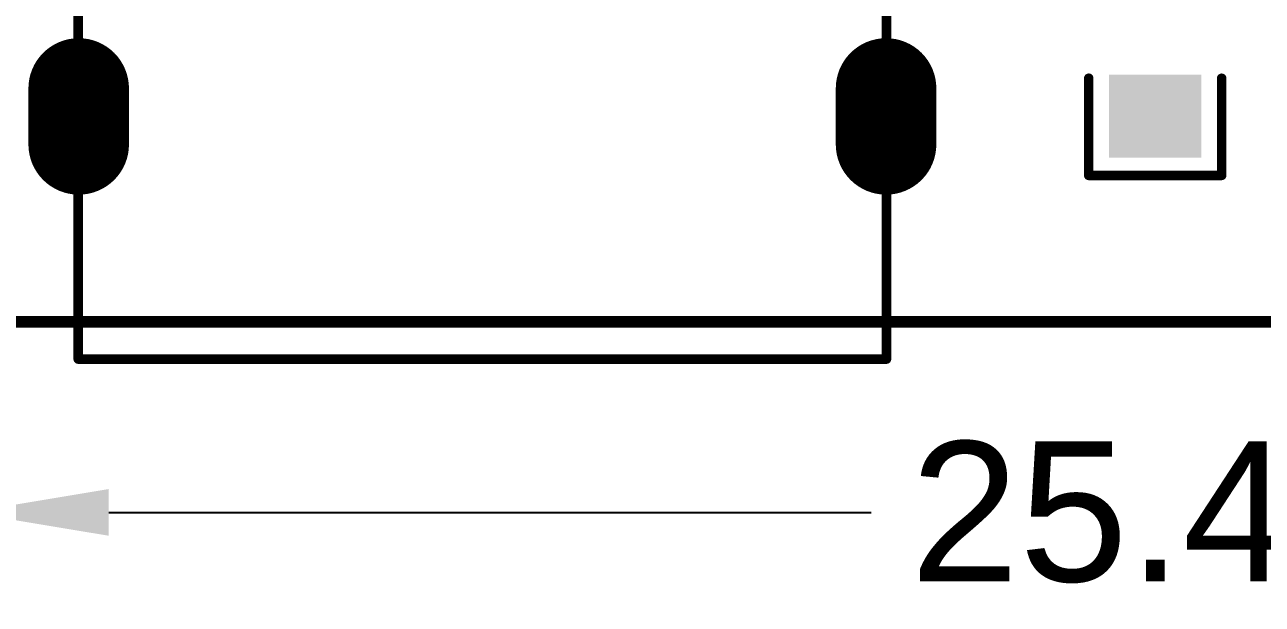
# Model space of a CAD drawing. Extents: x 18.8 to 58.3, y 22.4 to 94.7.
# Drawn here: x 26 to 39.25, y 22.37 to 28.58 of the extents above; entities that cross this region are included whole.
import ezdxf

# ---------------------------------------------------------------- set-up
doc = ezdxf.new("R2010")
doc.units = 0
doc.header["$MEASUREMENT"] = 0
doc.layers.get('0').update_dxf_attribs({"linetype": 'CONTINUOUS'})
doc.layers.get('Defpoints').update_dxf_attribs({"linetype": 'CONTINUOUS'})
doc.layers.add('SILKTOP_PHO', color=251, linetype='CONTINUOUS')
doc.layers.add('SOLDERTOP_PHO', color=7, linetype='CONTINUOUS')
doc.styles.get("Standard").update_dxf_attribs({"font": 'arial.ttf'})
doc.dimstyles.get("Standard").update_dxf_attribs({"dimtxt": 1.5, "dimasz": 1.5, "dimexe": 0.18, "dimexo": 0, "dimgap": 0.5, "dimtad": 0, "dimtih": 1, "dimtoh": 1, "dimzin": 0, "dimdsep": 46, "dimtxsty": 'Standard', "dimcen": 0.09, "dimadec": 0, "dimazin": 0, "dimtfac": 1, "dimtofl": 0, "dimtmove": 2, "dimatfit": 3, "dimfxl": 1, "dimtolj": 1, "dimtzin": 0, "dimarcsym": 0})

# ---------------------------------------------------------------- blocks, each defined once
blk = doc.blocks.new('ROUND_33')
at = {"const_width": 0.0508}
blk.add_lwpolyline([(-0.0254, 0, 1), (0.0254, 0, 1)], format="xyb", close=True, dxfattribs=at)
blk = doc.blocks.new('RECTANGLE_197')
blk.add_solid([(0.4953, 0.4445), (0.4953, -0.4445), (-0.4953, 0.4445), (-0.4953, -0.4445)])
blk = doc.blocks.new('OBLONG_263')
at = {"const_width": 1.076196}
blk.add_lwpolyline([(0, 0.299974), (0, -0.299974)], dxfattribs=at)
at = {"const_width": 0.538098}
for points in [[(-0.269048, 0.299974, 1), (0.269048, 0.299974, 1)], [(-0.269048, -0.299974, 1), (0.269048, -0.299974, 1)]]:
    blk.add_lwpolyline(points, format="xyb", close=True, dxfattribs=at)
blk = doc.blocks.new('*D68')
at = {"color": 0, "linetype": 'Continuous', "lineweight": -2}
for p, q in [((25.401, 25.868), (25.401, 23.178)), ((50.799, 25.868), (50.799, 23.178)), ((26.901, 23.358), (35.059, 23.358)), ((49.299, 23.358), (41.141, 23.358))]:
    blk.add_line(p, q, dxfattribs=at)
at = {"color": 0, "linetype": 'Continuous'}
for points in [[(26.901, 23.608), (26.901, 23.108), (25.401, 23.358)], [(49.299, 23.608), (49.299, 23.108), (50.799, 23.358)]]:
    blk.add_solid(points, dxfattribs=at)
at = {"layer": 'Defpoints', "color": 0, "linetype": 'Continuous'}
for p in [(25.401, 25.868), (50.799, 25.868), (50.799, 23.358)]:
    blk.add_point(p, dxfattribs=at)
at = {"color": 0, "linetype": 'Continuous', "insert": (38.1, 23.358), "char_height": 1.5, "attachment_point": 5}
blk.add_mtext('\\A1;25.40', dxfattribs=at)

msp = doc.modelspace()

# ---------------------------------------------------------------- linework, layer by layer
at = {"layer": 'SILKTOP_PHO'}
for points, const_width in [([(26.575004, 32.29991), (26.575004, 24.99995)], 0.1016), ([(35.224974, 24.99995), (35.224974, 32.29991)], 0.1016), ([(37.3888, 28.009088), (37.3888, 26.967688)], 0.1016), ([(38.8112, 26.967688), (38.8112, 28.009088)], 0.1016), ([(37.3888, 26.967688), (38.8112, 26.967688)], 0.1016), ([(25.900126, 25.4), (50.299874, 25.4)], 0.127), ([(26.575004, 24.99995), (35.224974, 24.99995)], 0.1016)]:
    msp.add_lwpolyline(points, dxfattribs=dict(at, const_width=const_width))
at = {"layer": 'SOLDERTOP_PHO', "const_width": 0.127}
msp.add_lwpolyline([(25.900126, 25.4), (50.299874, 25.4)], dxfattribs=at)

# ---------------------------------------------------------------- block references
at = {"layer": 'SILKTOP_PHO'}
for p in [(37.3888, 28.009088), (38.8112, 28.009088), (37.3888, 26.967688), (38.8112, 26.967688), (26.575004, 24.99995), (26.575004, 24.99995), (35.224974, 24.99995)]:
    msp.add_blockref('ROUND_33', p, dxfattribs=at)
at = {"layer": 'SOLDERTOP_PHO'}
for name, p in [('OBLONG_263', (26.580084, 27.599894)), ('OBLONG_263', (35.219894, 27.599894)), ('RECTANGLE_197', (38.1, 27.602688))]:
    msp.add_blockref(name, p, dxfattribs=at)

# ---------------------------------------------------------------- dimensions: what is measured, and where the dimension line sits
at = {"linetype": 'Continuous'}
dim = msp.add_linear_dim(base=(50.798992, 23.358272), p1=(25.401008, 25.868392), p2=(50.798992, 25.868392), dimstyle='Standard', dxfattribs=at)
dim.commit()
dim.dimension.update_dxf_attribs({"geometry": '*D68', "text_midpoint": (38.1, 23.358272)})

doc.saveas('drawing.dxf')
